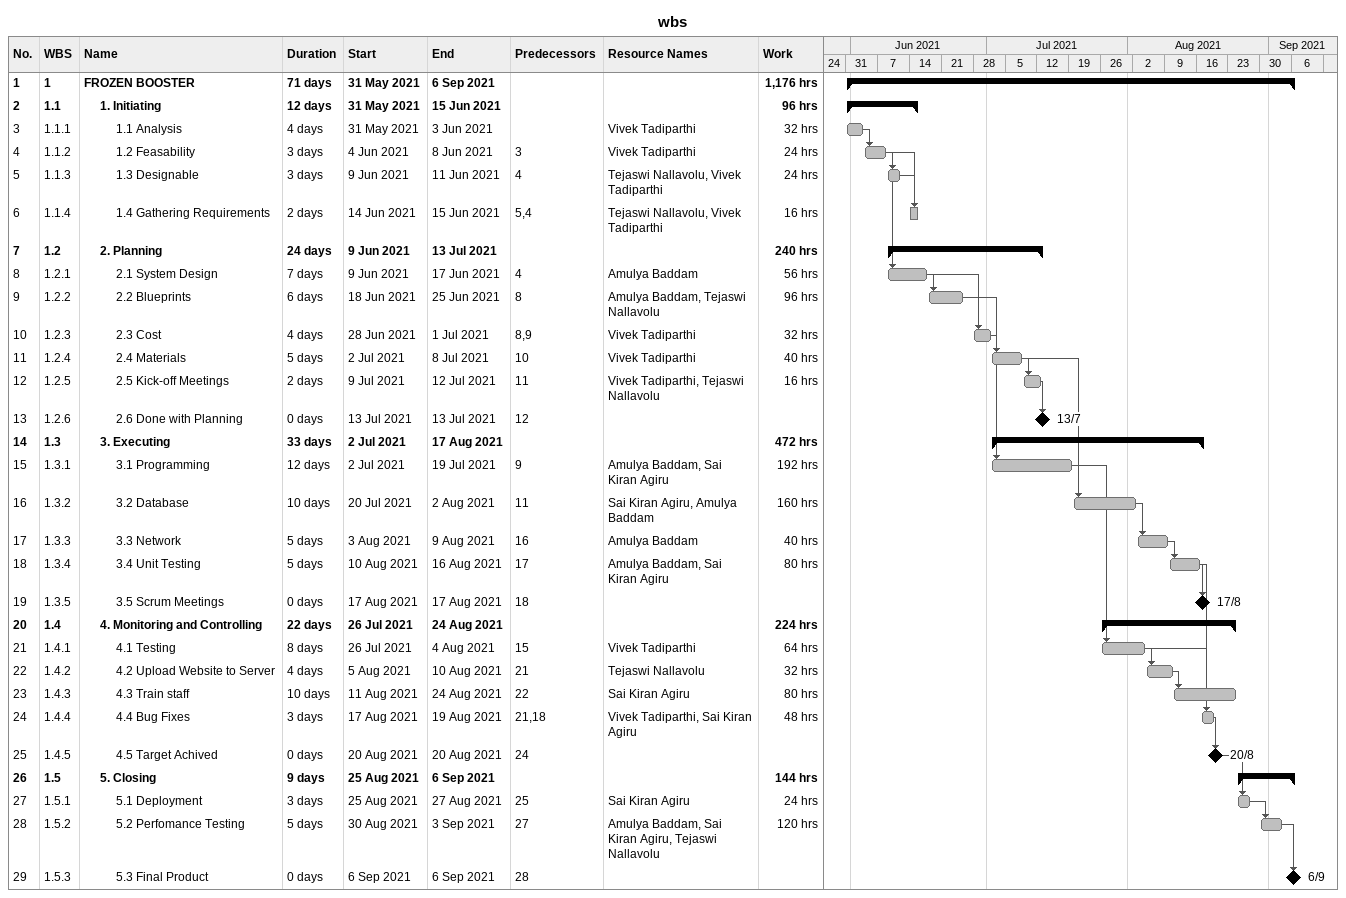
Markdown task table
wbs

| ID | WBS | Task | Duration | Start | Finish | Predecessors | Resources | Work (h) |
|---|---|---|---|---|---|---|---|---|
| 1 | 1 | **FROZEN BOOSTER** | 71d | 2021-05-31 | 2021-09-06 |  |  | 1176 |
| 2 | 1.1 | **1. Initiating** | 12d | 2021-05-31 | 2021-06-15 |  |  | 96 |
| 3 | 1.1.1 | 1.1 Analysis | 4d | 2021-05-31 | 2021-06-03 |  | Vivek Tadiparthi | 32 |
| 4 | 1.1.2 | 1.2 Feasability | 3d | 2021-06-04 | 2021-06-08 | 3 | Vivek Tadiparthi | 24 |
| 5 | 1.1.3 | 1.3 Designable | 3d | 2021-06-09 | 2021-06-11 | 4 | Tejaswi Nallavolu, Vivek Tadiparthi | 24 |
| 6 | 1.1.4 | 1.4 Gathering Requirements | 2d | 2021-06-14 | 2021-06-15 | 5, 4 | Tejaswi Nallavolu, Vivek Tadiparthi | 16 |
| 7 | 1.2 | **2. Planning** | 24d | 2021-06-09 | 2021-07-13 |  |  | 240 |
| 8 | 1.2.1 | 2.1 System Design | 7d | 2021-06-09 | 2021-06-17 | 4 | Amulya Baddam | 56 |
| 9 | 1.2.2 | 2.2 Blueprints | 6d | 2021-06-18 | 2021-06-25 | 8 | Amulya Baddam, Tejaswi Nallavolu | 96 |
| 10 | 1.2.3 | 2.3 Cost | 4d | 2021-06-28 | 2021-07-01 | 8, 9 | Vivek Tadiparthi | 32 |
| 11 | 1.2.4 | 2.4 Materials | 5d | 2021-07-02 | 2021-07-08 | 10 | Vivek Tadiparthi | 40 |
| 12 | 1.2.5 | 2.5 Kick-off Meetings | 2d | 2021-07-09 | 2021-07-12 | 11 | Vivek Tadiparthi, Tejaswi Nallavolu | 16 |
| 13 | 1.2.6 | 2.6 Done with Planning | 0d | 2021-07-13 | 2021-07-13 | 12 |  |  |
| 14 | 1.3 | **3. Executing** | 33d | 2021-07-02 | 2021-08-17 |  |  | 472 |
| 15 | 1.3.1 | 3.1 Programming | 12d | 2021-07-02 | 2021-07-19 | 9 | Amulya Baddam, Sai Kiran Agiru | 192 |
| 16 | 1.3.2 | 3.2 Database | 10d | 2021-07-20 | 2021-08-02 | 11 | Sai Kiran Agiru, Amulya Baddam | 160 |
| 17 | 1.3.3 | 3.3 Network | 5d | 2021-08-03 | 2021-08-09 | 16 | Amulya Baddam | 40 |
| 18 | 1.3.4 | 3.4 Unit Testing | 5d | 2021-08-10 | 2021-08-16 | 17 | Amulya Baddam, Sai Kiran Agiru | 80 |
| 19 | 1.3.5 | 3.5 Scrum Meetings | 0d | 2021-08-17 | 2021-08-17 | 18 |  |  |
| 20 | 1.4 | **4. Monitoring and Controlling** | 22d | 2021-07-26 | 2021-08-24 |  |  | 224 |
| 21 | 1.4.1 | 4.1 Testing | 8d | 2021-07-26 | 2021-08-04 | 15 | Vivek Tadiparthi | 64 |
| 22 | 1.4.2 | 4.2 Upload Website to Server | 4d | 2021-08-05 | 2021-08-10 | 21 | Tejaswi Nallavolu | 32 |
| 23 | 1.4.3 | 4.3 Train staff | 10d | 2021-08-11 | 2021-08-24 | 22 | Sai Kiran Agiru | 80 |
| 24 | 1.4.4 | 4.4 Bug Fixes | 3d | 2021-08-17 | 2021-08-19 | 21, 18 | Vivek Tadiparthi, Sai Kiran Agiru | 48 |
| 25 | 1.4.5 | 4.5 Target Achived | 0d | 2021-08-20 | 2021-08-20 | 24 |  |  |
| 26 | 1.5 | **5. Closing** | 9d | 2021-08-25 | 2021-09-06 |  |  | 144 |
| 27 | 1.5.1 | 5.1 Deployment | 3d | 2021-08-25 | 2021-08-27 | 25 | Sai Kiran Agiru | 24 |
| 28 | 1.5.2 | 5.2 Perfomance Testing | 5d | 2021-08-30 | 2021-09-03 | 27 | Amulya Baddam, Sai Kiran Agiru, Tejaswi Nallavolu | 120 |
| 29 | 1.5.3 | 5.3 Final Product | 0d | 2021-09-06 | 2021-09-06 | 28 |  |  |
